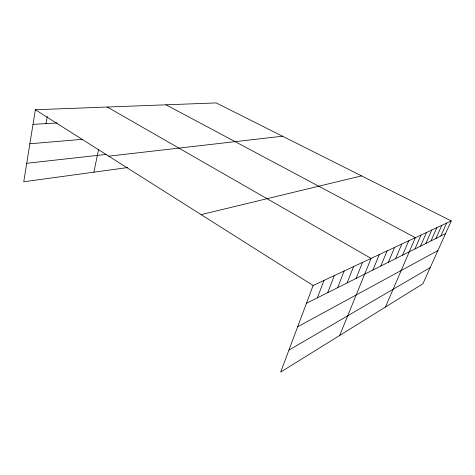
<?xml version="1.0" encoding="UTF-8"?>
<svg xmlns="http://www.w3.org/2000/svg" width="475" height="475" viewBox="0 0 475 475"><rect width="100%" height="100%" fill="white"/><g stroke="black" fill="none" stroke-linecap="round" stroke-linejoin="round"><path stroke-width="0.71" d="M451.25 220.922L313.126 285.493L280.678 372.079L422.91 283.777L451.25 220.922L216.202 102.921L35.364 109.743L23.75 181.771L127.745 167.544M46.022 123.607L47.239 116.428M93.902 172.176L98.598 149.322M317.359 297.843L323.997 280.41M327.738 292.647L334.341 275.577M337.624 287.696L344.185 270.976M347.053 282.969L353.572 266.588M356.06 278.457L362.526 262.402M339.69 335.445L371.088 258.4L107.297 107.029M372.905 270.02L379.27 254.576M380.796 266.071L387.107 250.913M388.36 262.283L394.618 247.398M395.616 258.643L401.814 244.031M402.586 255.158L408.726 240.801M385.427 307.052L415.37 237.696L166.013 104.815M414.984 248.947L421.022 235.054M420.494 246.187L426.479 232.501M425.826 243.515L431.763 230.037M430.985 240.932L436.869 227.644M435.979 238.426L441.815 225.334M440.818 236.004L446.607 223.096M288.901 350.134L430.202 267.615M297.659 326.764L437.879 250.58M306.452 303.305L445.508 233.652M201.121 214.623L361.534 175.881M108.739 156.168L282.512 136.206M26.731 163.287L106.4 154.393M29.878 143.777L82.413 139.317M33.007 124.361L57.101 122.966M35.364 109.743L313.126 285.493"/></g></svg>
